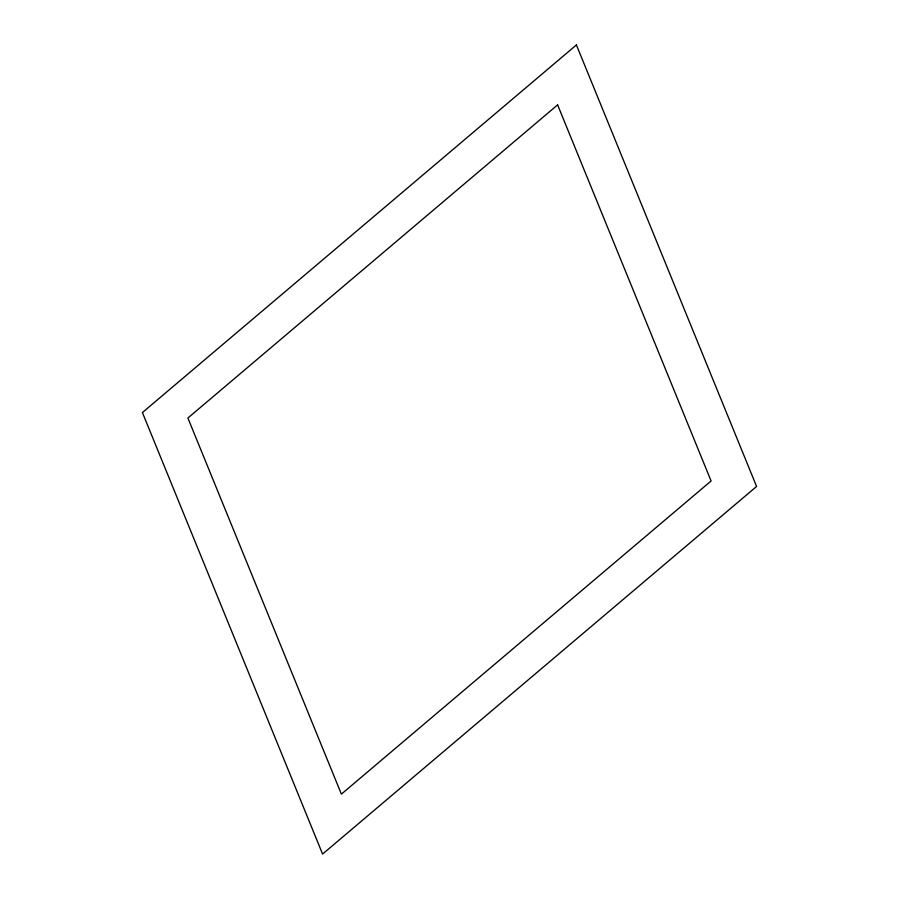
<?xml version="1.0" encoding="UTF-8"?>
<svg xmlns="http://www.w3.org/2000/svg" width="899" height="899" viewBox="0 0 899 899"><rect width="100%" height="100%" fill="white"/><g stroke="black" fill="none" stroke-linecap="round" stroke-linejoin="round"><path stroke-width="1.35" d="M576.416 44.95L142.413 412.551L322.584 854.05L756.587 486.449L576.416 44.95M557.616 104.88L187.902 418.024L341.384 794.12L711.098 480.976L557.616 104.88"/></g></svg>
